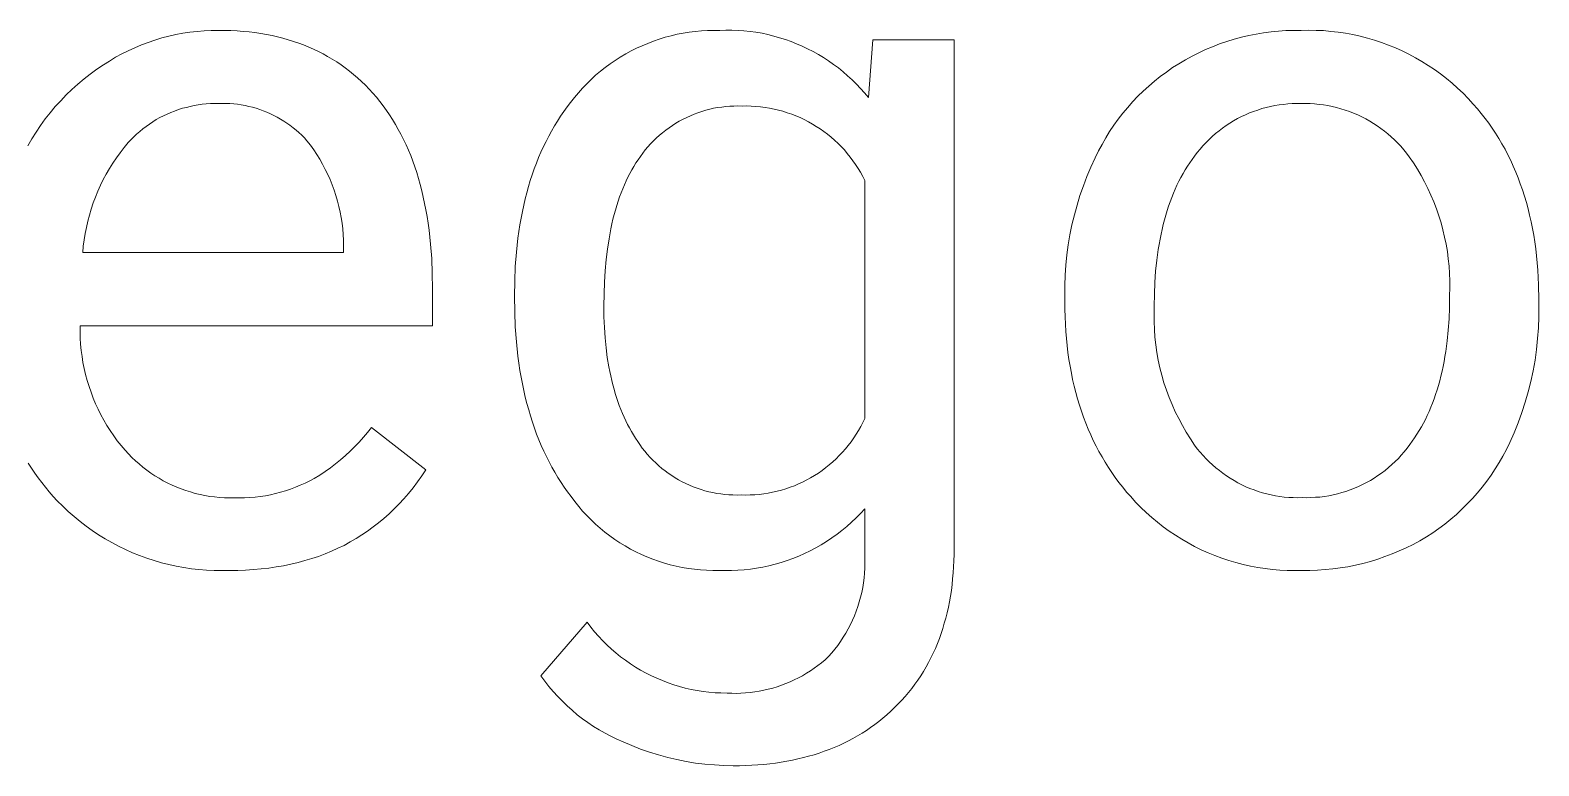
# Model space of a CAD drawing. Header units: millimetres. Extents: x -1576 to 3664, y -445 to 3215.
# Drawn here: x 2235.6 to 2342.5, y -45.9 to 6.2 of the extents above; entities that cross this region are included whole.
import ezdxf

# ---------------------------------------------------------------- set-up
doc = ezdxf.new("R2010")
doc.units = ezdxf.units.MM
doc.header["$MEASUREMENT"] = 0
doc.layers.add('Domyślny', color=7, linetype='Continuous', true_color=0x000000)

msp = doc.modelspace()

# ---------------------------------------------------------------- linework, layer by layer
at = {"layer": 'Domyślny', "color": 18, "lineweight": 15, "true_color": 0x000000}
for p, q in [((2243.49, 5.18), (2243.97, 5.36)), ((2243.97, 5.36), (2244.45, 5.52)), ((2244.45, 5.52), (2244.94, 5.67)), ((2244.94, 5.67), (2245.43, 5.79)), ((2245.43, 5.79), (2245.92, 5.91)), ((2245.92, 5.91), (2246.42, 6)), ((2246.42, 6), (2246.92, 6.08)), ((2246.92, 6.08), (2247.43, 6.14)), ((2247.43, 6.14), (2247.93, 6.18)), ((2247.93, 6.18), (2248.44, 6.21)), ((2248.44, 6.21), (2248.95, 6.21)), ((2248.95, 6.21), (2249.39, 6.21)), ((2249.39, 6.21), (2249.83, 6.2)), ((2249.83, 6.2), (2250.27, 6.17)), ((2250.27, 6.17), (2250.69, 6.14)), ((2250.69, 6.14), (2251.12, 6.1)), ((2251.12, 6.1), (2251.53, 6.05)), ((2251.53, 6.05), (2251.94, 5.99)), ((2251.94, 5.99), (2252.34, 5.92)), ((2252.34, 5.92), (2252.74, 5.84)), ((2252.74, 5.84), (2253.13, 5.75)), ((2253.13, 5.75), (2253.51, 5.66)), ((2253.51, 5.66), (2253.89, 5.55)), ((2253.89, 5.55), (2254.26, 5.43)), ((2254.26, 5.43), (2254.63, 5.31)), ((2279.36, 5.29), (2279.76, 5.45)), ((2279.76, 5.45), (2280.17, 5.59)), ((2280.17, 5.59), (2280.59, 5.72)), ((2280.59, 5.72), (2281.01, 5.83)), ((2281.01, 5.83), (2281.44, 5.93)), ((2281.44, 5.93), (2281.86, 6.01)), ((2281.86, 6.01), (2282.29, 6.08)), ((2282.29, 6.08), (2282.72, 6.14)), ((2282.72, 6.14), (2283.16, 6.18)), ((2283.16, 6.18), (2283.59, 6.2)), ((2283.59, 6.2), (2284.03, 6.21)), ((2284.03, 6.21), (2284.46, 6.21)), ((2284.46, 6.21), (2284.89, 6.22)), ((2284.89, 6.22), (2285.32, 6.22)), ((2285.32, 6.22), (2285.75, 6.2)), ((2285.75, 6.2), (2286.17, 6.17)), ((2286.17, 6.17), (2286.6, 6.13)), ((2286.6, 6.13), (2287.02, 6.07)), ((2287.02, 6.07), (2287.45, 6)), ((2287.45, 6), (2287.87, 5.91)), ((2287.87, 5.91), (2288.28, 5.81)), ((2288.28, 5.81), (2288.69, 5.69)), ((2288.69, 5.69), (2289.1, 5.56)), ((2289.1, 5.56), (2289.51, 5.42)), ((2289.51, 5.42), (2289.9, 5.26)), ((2294.98, 1.45), (2295.3, 5.53)), ((2295.3, 5.53), (2301.06, 5.53)), ((2301.06, 5.53), (2301.06, -30.45)), ((2319.86, 5.25), (2320.37, 5.42)), ((2320.37, 5.42), (2320.88, 5.58)), ((2320.88, 5.58), (2321.4, 5.72)), ((2321.4, 5.72), (2321.92, 5.84)), ((2321.92, 5.84), (2322.44, 5.95)), ((2322.44, 5.95), (2322.97, 6.03)), ((2322.97, 6.03), (2323.5, 6.11)), ((2323.5, 6.11), (2324.03, 6.16)), ((2324.03, 6.16), (2324.56, 6.19)), ((2324.56, 6.19), (2325.1, 6.21)), ((2325.1, 6.21), (2325.63, 6.21)), ((2325.63, 6.21), (2326.16, 6.22)), ((2326.16, 6.22), (2326.69, 6.21)), ((2326.69, 6.21), (2327.21, 6.19)), ((2327.21, 6.19), (2327.74, 6.14)), ((2327.74, 6.14), (2328.26, 6.08)), ((2328.26, 6.08), (2328.78, 6)), ((2328.78, 6), (2329.3, 5.91)), ((2329.3, 5.91), (2329.82, 5.79)), ((2329.82, 5.79), (2330.33, 5.66)), ((2330.33, 5.66), (2330.83, 5.51)), ((2330.83, 5.51), (2331.33, 5.35)), ((2331.33, 5.35), (2331.83, 5.17)), ((2241.23, 4.04), (2241.66, 4.3)), ((2241.66, 4.3), (2242.11, 4.54)), ((2242.11, 4.54), (2242.56, 4.77)), ((2242.56, 4.77), (2243.02, 4.98)), ((2243.02, 4.98), (2243.49, 5.18)), ((2254.63, 5.31), (2254.98, 5.18)), ((2254.98, 5.18), (2255.34, 5.03)), ((2255.34, 5.03), (2255.68, 4.88)), ((2255.68, 4.88), (2256.02, 4.72)), ((2256.02, 4.72), (2256.36, 4.55)), ((2256.36, 4.55), (2256.68, 4.37)), ((2256.68, 4.37), (2257.01, 4.18)), ((2277.05, 4.08), (2277.41, 4.32)), ((2277.41, 4.32), (2277.79, 4.54)), ((2277.79, 4.54), (2278.17, 4.75)), ((2278.17, 4.75), (2278.56, 4.94)), ((2278.56, 4.94), (2278.95, 5.12)), ((2278.95, 5.12), (2279.36, 5.29)), ((2289.9, 5.26), (2290.3, 5.09)), ((2290.3, 5.09), (2290.68, 4.91)), ((2290.68, 4.91), (2291.06, 4.71)), ((2291.06, 4.71), (2291.44, 4.5)), ((2291.44, 4.5), (2291.8, 4.28)), ((2291.8, 4.28), (2292.16, 4.05)), ((2317.44, 4.13), (2317.91, 4.38)), ((2317.91, 4.38), (2318.39, 4.62)), ((2318.39, 4.62), (2318.87, 4.85)), ((2318.87, 4.85), (2319.36, 5.05)), ((2319.36, 5.05), (2319.86, 5.25)), ((2331.83, 5.17), (2332.32, 4.97)), ((2332.32, 4.97), (2332.8, 4.75)), ((2332.8, 4.75), (2333.27, 4.52)), ((2333.27, 4.52), (2333.74, 4.27)), ((2239.87, 3.12), (2240.33, 3.46)), ((2240.33, 3.46), (2240.8, 3.77)), ((2240.8, 3.77), (2241.23, 4.04)), ((2257.01, 4.18), (2257.32, 3.98)), ((2257.32, 3.98), (2257.63, 3.77)), ((2257.63, 3.77), (2257.93, 3.55)), ((2257.93, 3.55), (2258.23, 3.32)), ((2258.23, 3.32), (2258.52, 3.09)), ((2275.66, 3.03), (2276, 3.31)), ((2276, 3.31), (2276.34, 3.58)), ((2276.34, 3.58), (2276.69, 3.84)), ((2276.69, 3.84), (2277.05, 4.08)), ((2292.16, 4.05), (2292.51, 3.8)), ((2292.51, 3.8), (2292.86, 3.55)), ((2292.86, 3.55), (2293.19, 3.28)), ((2293.19, 3.28), (2293.51, 3)), ((2315.66, 2.95), (2316.09, 3.26)), ((2316.09, 3.26), (2316.53, 3.57)), ((2316.53, 3.57), (2316.98, 3.85)), ((2316.98, 3.85), (2317.44, 4.13)), ((2333.74, 4.27), (2334.19, 4.01)), ((2334.19, 4.01), (2334.64, 3.73)), ((2334.64, 3.73), (2335.08, 3.44)), ((2335.08, 3.44), (2335.5, 3.13)), ((2238.57, 2.03), (2238.99, 2.41)), ((2238.99, 2.41), (2239.43, 2.77)), ((2239.43, 2.77), (2239.87, 3.12)), ((2258.52, 3.09), (2258.8, 2.84)), ((2258.8, 2.84), (2259.08, 2.58)), ((2259.08, 2.58), (2259.35, 2.32)), ((2259.35, 2.32), (2259.62, 2.04)), ((2274.73, 2.11), (2275.03, 2.43)), ((2275.03, 2.43), (2275.34, 2.73)), ((2275.34, 2.73), (2275.66, 3.03)), ((2293.51, 3), (2293.83, 2.71)), ((2293.83, 2.71), (2294.13, 2.41)), ((2294.13, 2.41), (2294.43, 2.1)), ((2314.45, 1.91), (2314.84, 2.27)), ((2314.84, 2.27), (2315.25, 2.61)), ((2315.25, 2.61), (2315.66, 2.95)), ((2335.5, 3.13), (2335.92, 2.81)), ((2335.92, 2.81), (2336.33, 2.47)), ((2336.33, 2.47), (2336.72, 2.12)), ((2237.39, 0.81), (2237.77, 1.23)), ((2237.77, 1.23), (2238.17, 1.64)), ((2238.17, 1.64), (2238.57, 2.03)), ((2259.62, 2.04), (2259.88, 1.76)), ((2259.88, 1.76), (2260.13, 1.47)), ((2260.13, 1.47), (2260.38, 1.17)), ((2260.38, 1.17), (2260.61, 0.86)), ((2273.64, 0.79), (2273.89, 1.11)), ((2273.89, 1.11), (2274.16, 1.46)), ((2274.16, 1.46), (2274.44, 1.79)), ((2274.44, 1.79), (2274.73, 2.11)), ((2294.43, 2.1), (2294.71, 1.78)), ((2294.71, 1.78), (2294.98, 1.45)), ((2313.35, 0.75), (2313.7, 1.15)), ((2313.7, 1.15), (2314.07, 1.54)), ((2314.07, 1.54), (2314.45, 1.91)), ((2336.72, 2.12), (2337.1, 1.76)), ((2337.1, 1.76), (2337.47, 1.38)), ((2337.47, 1.38), (2337.83, 0.99)), ((2236.68, -0.06), (2237.03, 0.38)), ((2237.03, 0.38), (2237.39, 0.81)), ((2244.8, 0.03), (2244.54, -0.11)), ((2245.05, 0.16), (2244.8, 0.03)), ((2245.31, 0.28), (2245.05, 0.16)), ((2245.58, 0.4), (2245.31, 0.28)), ((2245.84, 0.5), (2245.58, 0.4)), ((2246.11, 0.6), (2245.84, 0.5)), ((2246.39, 0.69), (2246.11, 0.6)), ((2246.67, 0.76), (2246.39, 0.69)), ((2246.95, 0.83), (2246.67, 0.76)), ((2247.23, 0.89), (2246.95, 0.83)), ((2247.51, 0.94), (2247.23, 0.89)), ((2247.8, 0.98), (2247.51, 0.94)), ((2248.08, 1), (2247.8, 0.98)), ((2248.37, 1.02), (2248.08, 1)), ((2248.66, 1.03), (2248.37, 1.02)), ((2248.95, 1.03), (2248.66, 1.03)), ((2249.22, 1.04), (2248.95, 1.03)), ((2249.49, 1.04), (2249.22, 1.04)), ((2249.76, 1.03), (2249.49, 1.04)), ((2250.03, 1.01), (2249.76, 1.03)), ((2250.29, 0.98), (2250.03, 1.01)), ((2250.56, 0.94), (2250.29, 0.98)), ((2250.83, 0.89), (2250.56, 0.94)), ((2251.09, 0.83), (2250.83, 0.89)), ((2251.35, 0.77), (2251.09, 0.83)), ((2251.61, 0.69), (2251.35, 0.77)), ((2251.87, 0.61), (2251.61, 0.69)), ((2252.12, 0.52), (2251.87, 0.61)), ((2252.37, 0.42), (2252.12, 0.52)), ((2252.62, 0.31), (2252.37, 0.42)), ((2252.86, 0.19), (2252.62, 0.31)), ((2253.1, 0.07), (2252.86, 0.19)), ((2253.34, -0.07), (2253.1, 0.07)), ((2260.61, 0.86), (2260.84, 0.54)), ((2260.84, 0.54), (2261.06, 0.22)), ((2261.06, 0.22), (2261.28, -0.11)), ((2272.96, -0.21), (2273.18, 0.13)), ((2273.18, 0.13), (2273.41, 0.47)), ((2273.41, 0.47), (2273.64, 0.79)), ((2282.11, 0.04), (2281.85, -0.08)), ((2282.37, 0.16), (2282.11, 0.04)), ((2282.64, 0.27), (2282.37, 0.16)), ((2282.91, 0.38), (2282.64, 0.27)), ((2283.18, 0.47), (2282.91, 0.38)), ((2283.46, 0.55), (2283.18, 0.47)), ((2283.74, 0.62), (2283.46, 0.55)), ((2284.02, 0.69), (2283.74, 0.62)), ((2284.3, 0.74), (2284.02, 0.69)), ((2284.59, 0.78), (2284.3, 0.74)), ((2284.88, 0.82), (2284.59, 0.78)), ((2285.17, 0.84), (2284.88, 0.82)), ((2285.46, 0.85), (2285.17, 0.84)), ((2285.74, 0.86), (2285.46, 0.85)), ((2286.03, 0.85), (2285.74, 0.86)), ((2286.36, 0.86), (2286.03, 0.85)), ((2286.68, 0.85), (2286.36, 0.86)), ((2287.01, 0.83), (2286.68, 0.85)), ((2287.33, 0.8), (2287.01, 0.83)), ((2287.66, 0.76), (2287.33, 0.8)), ((2287.98, 0.7), (2287.66, 0.76)), ((2288.3, 0.64), (2287.98, 0.7)), ((2288.61, 0.57), (2288.3, 0.64)), ((2288.93, 0.48), (2288.61, 0.57)), ((2289.24, 0.38), (2288.93, 0.48)), ((2289.55, 0.28), (2289.24, 0.38)), ((2289.85, 0.16), (2289.55, 0.28)), ((2290.15, 0.03), (2289.85, 0.16)), ((2290.44, -0.11), (2290.15, 0.03)), ((2312.68, -0.08), (2313.01, 0.35)), ((2313.01, 0.35), (2313.35, 0.75)), ((2321.4, 0.1), (2321.13, -0.04)), ((2321.69, 0.23), (2321.4, 0.1)), ((2321.97, 0.36), (2321.69, 0.23)), ((2322.26, 0.47), (2321.97, 0.36)), ((2322.56, 0.57), (2322.26, 0.47)), ((2322.86, 0.67), (2322.56, 0.57)), ((2323.16, 0.75), (2322.86, 0.67)), ((2323.46, 0.82), (2323.16, 0.75)), ((2323.77, 0.88), (2323.46, 0.82)), ((2324.08, 0.93), (2323.77, 0.88)), ((2324.39, 0.97), (2324.08, 0.93)), ((2324.7, 1), (2324.39, 0.97)), ((2325.01, 1.02), (2324.7, 1)), ((2325.32, 1.03), (2325.01, 1.02)), ((2325.63, 1.03), (2325.32, 1.03)), ((2325.95, 1.03), (2325.63, 1.03)), ((2326.27, 1.02), (2325.95, 1.03)), ((2326.58, 1), (2326.27, 1.02)), ((2326.9, 0.97), (2326.58, 1)), ((2327.21, 0.93), (2326.9, 0.97)), ((2327.53, 0.88), (2327.21, 0.93)), ((2327.84, 0.82), (2327.53, 0.88)), ((2328.15, 0.75), (2327.84, 0.82)), ((2328.45, 0.66), (2328.15, 0.75)), ((2328.75, 0.57), (2328.45, 0.66)), ((2329.05, 0.46), (2328.75, 0.57)), ((2329.35, 0.35), (2329.05, 0.46)), ((2329.64, 0.22), (2329.35, 0.35)), ((2329.93, 0.09), (2329.64, 0.22)), ((2330.21, -0.06), (2329.93, 0.09)), ((2337.83, 0.99), (2338.12, 0.66)), ((2338.12, 0.66), (2338.39, 0.33)), ((2338.39, 0.33), (2338.66, -0.02)), ((2235.73, -1.47), (2236.03, -0.99)), ((2236.03, -0.99), (2236.35, -0.52)), ((2236.35, -0.52), (2236.68, -0.06)), ((2243.37, -0.94), (2243.15, -1.13)), ((2243.59, -0.76), (2243.37, -0.94)), ((2243.82, -0.59), (2243.59, -0.76)), ((2244.06, -0.42), (2243.82, -0.59)), ((2244.3, -0.26), (2244.06, -0.42)), ((2244.54, -0.11), (2244.3, -0.26)), ((2253.57, -0.21), (2253.34, -0.07)), ((2253.79, -0.36), (2253.57, -0.21)), ((2254.01, -0.51), (2253.79, -0.36)), ((2254.23, -0.68), (2254.01, -0.51)), ((2254.44, -0.85), (2254.23, -0.68)), ((2254.64, -1.03), (2254.44, -0.85)), ((2254.84, -1.21), (2254.64, -1.03)), ((2261.28, -0.11), (2261.48, -0.45)), ((2261.48, -0.45), (2261.68, -0.8)), ((2261.68, -0.8), (2261.87, -1.15)), ((2272.34, -1.28), (2272.54, -0.92)), ((2272.54, -0.92), (2272.74, -0.56)), ((2272.74, -0.56), (2272.96, -0.21)), ((2280.4, -1.04), (2280.18, -1.22)), ((2280.63, -0.86), (2280.4, -1.04)), ((2280.86, -0.69), (2280.63, -0.86)), ((2281.1, -0.52), (2280.86, -0.69)), ((2281.34, -0.37), (2281.1, -0.52)), ((2281.59, -0.22), (2281.34, -0.37)), ((2281.85, -0.08), (2281.59, -0.22)), ((2290.73, -0.26), (2290.44, -0.11)), ((2291.02, -0.42), (2290.73, -0.26)), ((2291.29, -0.59), (2291.02, -0.42)), ((2291.57, -0.77), (2291.29, -0.59)), ((2291.83, -0.95), (2291.57, -0.77)), ((2292.09, -1.15), (2291.83, -0.95)), ((2311.79, -1.4), (2312.07, -0.95)), ((2312.07, -0.95), (2312.37, -0.51)), ((2312.37, -0.51), (2312.68, -0.08)), ((2319.82, -0.9), (2319.58, -1.09)), ((2320.07, -0.71), (2319.82, -0.9)), ((2320.33, -0.53), (2320.07, -0.71)), ((2320.59, -0.36), (2320.33, -0.53)), ((2320.85, -0.2), (2320.59, -0.36)), ((2321.13, -0.04), (2320.85, -0.2)), ((2330.49, -0.21), (2330.21, -0.06)), ((2330.76, -0.38), (2330.49, -0.21)), ((2331.02, -0.55), (2330.76, -0.38)), ((2331.28, -0.73), (2331.02, -0.55)), ((2331.54, -0.92), (2331.28, -0.73)), ((2331.78, -1.12), (2331.54, -0.92)), ((2338.66, -0.02), (2338.92, -0.36)), ((2338.92, -0.36), (2339.17, -0.72)), ((2339.17, -0.72), (2339.41, -1.08)), ((2235.45, -1.96), (2235.73, -1.47)), ((2242.26, -2.09), (2241.98, -2.45)), ((2242.54, -1.74), (2242.26, -2.09)), ((2242.74, -1.53), (2242.54, -1.74)), ((2242.94, -1.33), (2242.74, -1.53)), ((2243.15, -1.13), (2242.94, -1.33)), ((2255.03, -1.4), (2254.84, -1.21)), ((2255.21, -1.6), (2255.03, -1.4)), ((2255.46, -1.92), (2255.21, -1.6)), ((2255.69, -2.25), (2255.46, -1.92)), ((2261.87, -1.15), (2262.05, -1.52)), ((2262.05, -1.52), (2262.23, -1.89)), ((2262.23, -1.89), (2262.4, -2.27)), ((2271.79, -2.41), (2271.97, -2.02)), ((2271.97, -2.02), (2272.15, -1.65)), ((2272.15, -1.65), (2272.34, -1.28)), ((2279.36, -2.04), (2279.18, -2.26)), ((2279.55, -1.83), (2279.36, -2.04)), ((2279.76, -1.62), (2279.55, -1.83)), ((2279.96, -1.42), (2279.76, -1.62)), ((2280.18, -1.22), (2279.96, -1.42)), ((2292.34, -1.36), (2292.09, -1.15)), ((2292.59, -1.57), (2292.34, -1.36)), ((2292.83, -1.79), (2292.59, -1.57)), ((2293.06, -2.02), (2292.83, -1.79)), ((2293.28, -2.26), (2293.06, -2.02)), ((2311.28, -2.33), (2311.53, -1.86)), ((2311.53, -1.86), (2311.79, -1.4)), ((2318.68, -1.96), (2318.48, -2.2)), ((2318.9, -1.73), (2318.68, -1.96)), ((2319.12, -1.51), (2318.9, -1.73)), ((2319.34, -1.3), (2319.12, -1.51)), ((2319.58, -1.09), (2319.34, -1.3)), ((2332.02, -1.33), (2331.78, -1.12)), ((2332.25, -1.55), (2332.02, -1.33)), ((2332.48, -1.77), (2332.25, -1.55)), ((2332.69, -2), (2332.48, -1.77)), ((2332.9, -2.24), (2332.69, -2)), ((2339.41, -1.08), (2339.64, -1.45)), ((2339.64, -1.45), (2339.86, -1.83)), ((2339.86, -1.83), (2340.08, -2.21)), ((2241.47, -3.19), (2241.23, -3.57)), ((2241.72, -2.81), (2241.47, -3.19)), ((2241.98, -2.45), (2241.72, -2.81)), ((2255.91, -2.58), (2255.69, -2.25)), ((2256.12, -2.92), (2255.91, -2.58)), ((2256.32, -3.27), (2256.12, -2.92)), ((2262.4, -2.27), (2262.56, -2.65)), ((2262.56, -2.65), (2262.71, -3.05)), ((2262.71, -3.05), (2262.85, -3.45)), ((2271.31, -3.6), (2271.47, -3.19)), ((2271.47, -3.19), (2271.62, -2.8)), ((2271.62, -2.8), (2271.79, -2.41)), ((2278.52, -3.18), (2278.37, -3.42)), ((2278.67, -2.95), (2278.52, -3.18)), ((2278.83, -2.72), (2278.67, -2.95)), ((2279, -2.49), (2278.83, -2.72)), ((2279.18, -2.26), (2279, -2.49)), ((2293.49, -2.51), (2293.28, -2.26)), ((2293.69, -2.76), (2293.49, -2.51)), ((2293.89, -3.02), (2293.69, -2.76)), ((2294.07, -3.29), (2293.89, -3.02)), ((2310.74, -3.47), (2311.04, -2.81)), ((2311.04, -2.81), (2311.28, -2.33)), ((2317.75, -3.17), (2317.58, -3.41)), ((2317.92, -2.93), (2317.75, -3.17)), ((2318.09, -2.69), (2317.92, -2.93)), ((2318.28, -2.44), (2318.09, -2.69)), ((2318.48, -2.2), (2318.28, -2.44)), ((2333.1, -2.49), (2332.9, -2.24)), ((2333.29, -2.74), (2333.1, -2.49)), ((2333.59, -3.17), (2333.29, -2.74)), ((2333.87, -3.61), (2333.59, -3.17)), ((2340.08, -2.21), (2340.28, -2.6)), ((2340.28, -2.6), (2340.48, -3)), ((2340.48, -3), (2340.66, -3.4)), ((2241, -3.96), (2240.79, -4.36)), ((2241.23, -3.57), (2241, -3.96)), ((2256.51, -3.63), (2256.32, -3.27)), ((2256.69, -3.99), (2256.51, -3.63)), ((2256.85, -4.36), (2256.69, -3.99)), ((2262.85, -3.45), (2262.99, -3.86)), ((2262.99, -3.86), (2263.11, -4.28)), ((2271.03, -4.43), (2271.17, -4.01)), ((2271.17, -4.01), (2271.31, -3.6)), ((2277.95, -4.18), (2277.83, -4.45)), ((2278.09, -3.92), (2277.95, -4.18)), ((2278.23, -3.67), (2278.09, -3.92)), ((2278.37, -3.42), (2278.23, -3.67)), ((2294.25, -3.56), (2294.07, -3.29)), ((2294.42, -3.84), (2294.25, -3.56)), ((2294.58, -4.13), (2294.42, -3.84)), ((2294.72, -4.42), (2294.58, -4.13)), ((2310.21, -4.8), (2310.46, -4.13)), ((2310.46, -4.13), (2310.74, -3.47)), ((2317.12, -4.2), (2316.98, -4.47)), ((2317.27, -3.93), (2317.12, -4.2)), ((2317.43, -3.67), (2317.27, -3.93)), ((2317.58, -3.41), (2317.43, -3.67)), ((2334.13, -4.06), (2333.87, -3.61)), ((2334.38, -4.52), (2334.13, -4.06)), ((2340.66, -3.4), (2340.84, -3.82)), ((2340.84, -3.82), (2341.01, -4.23)), ((2341.01, -4.23), (2341.16, -4.66)), ((2240.41, -5.17), (2240.24, -5.59)), ((2240.59, -4.76), (2240.41, -5.17)), ((2240.79, -4.36), (2240.59, -4.76)), ((2257, -4.73), (2256.85, -4.36)), ((2257.14, -5.11), (2257, -4.73)), ((2257.27, -5.49), (2257.14, -5.11)), ((2263.11, -4.28), (2263.24, -4.71)), ((2263.24, -4.71), (2263.35, -5.15)), ((2263.35, -5.15), (2263.45, -5.59)), ((2270.67, -5.72), (2270.79, -5.29)), ((2270.79, -5.29), (2270.91, -4.85)), ((2270.91, -4.85), (2271.03, -4.43)), ((2277.47, -5.29), (2277.36, -5.58)), ((2277.58, -5), (2277.47, -5.29)), ((2277.7, -4.72), (2277.58, -5)), ((2277.83, -4.45), (2277.7, -4.72)), ((2294.72, -21.26), (2294.72, -4.42)), ((2309.97, -5.48), (2310.21, -4.8)), ((2316.59, -5.32), (2316.47, -5.62)), ((2316.71, -5.03), (2316.59, -5.32)), ((2316.84, -4.75), (2316.71, -5.03)), ((2316.98, -4.47), (2316.84, -4.75)), ((2334.61, -4.98), (2334.38, -4.52)), ((2334.83, -5.46), (2334.61, -4.98)), ((2341.16, -4.66), (2341.31, -5.09)), ((2341.31, -5.09), (2341.45, -5.52)), ((2240.08, -6.01), (2239.93, -6.44)), ((2240.24, -5.59), (2240.08, -6.01)), ((2257.38, -5.88), (2257.27, -5.49)), ((2257.48, -6.26), (2257.38, -5.88)), ((2257.57, -6.66), (2257.48, -6.26)), ((2263.45, -5.59), (2263.55, -6.04)), ((2263.55, -6.04), (2263.64, -6.5)), ((2270.47, -6.62), (2270.57, -6.17)), ((2270.57, -6.17), (2270.67, -5.72)), ((2277.16, -6.19), (2277.07, -6.51)), ((2277.26, -5.89), (2277.16, -6.19)), ((2277.36, -5.58), (2277.26, -5.89)), ((2309.57, -6.86), (2309.76, -6.17)), ((2309.76, -6.17), (2309.97, -5.48)), ((2316.24, -6.24), (2316.14, -6.55)), ((2316.35, -5.93), (2316.24, -6.24)), ((2316.47, -5.62), (2316.35, -5.93)), ((2335.04, -5.94), (2334.83, -5.46)), ((2335.22, -6.42), (2335.04, -5.94)), ((2341.45, -5.52), (2341.59, -5.97)), ((2341.59, -5.97), (2341.71, -6.42)), ((2239.69, -7.3), (2239.59, -7.74)), ((2239.8, -6.87), (2239.69, -7.3)), ((2239.93, -6.44), (2239.8, -6.87)), ((2257.64, -7.05), (2257.57, -6.66)), ((2257.7, -7.45), (2257.64, -7.05)), ((2257.75, -7.85), (2257.7, -7.45)), ((2263.64, -6.5), (2263.72, -6.97)), ((2263.72, -6.97), (2263.79, -7.44)), ((2263.79, -7.44), (2263.86, -7.93)), ((2270.3, -7.55), (2270.38, -7.08)), ((2270.38, -7.08), (2270.47, -6.62)), ((2276.89, -7.16), (2276.82, -7.49)), ((2276.98, -6.83), (2276.89, -7.16)), ((2277.07, -6.51), (2276.98, -6.83)), ((2309.4, -7.56), (2309.57, -6.86)), ((2315.95, -7.2), (2315.86, -7.54)), ((2316.04, -6.88), (2315.95, -7.2)), ((2316.14, -6.55), (2316.04, -6.88)), ((2335.39, -6.92), (2335.22, -6.42)), ((2335.55, -7.41), (2335.39, -6.92)), ((2335.68, -7.92), (2335.55, -7.41)), ((2341.71, -6.42), (2341.82, -6.88)), ((2341.82, -6.88), (2341.92, -7.34)), ((2341.92, -7.34), (2342.02, -7.81)), ((2239.5, -8.18), (2239.43, -8.63)), ((2239.59, -7.74), (2239.5, -8.18)), ((2257.78, -8.25), (2257.75, -7.85)), ((2257.8, -8.65), (2257.78, -8.25)), ((2263.86, -7.93), (2263.97, -8.92)), ((2270.05, -9.49), (2270.16, -8.5)), ((2270.16, -8.5), (2270.23, -8.02)), ((2270.23, -8.02), (2270.3, -7.55)), ((2276.61, -8.54), (2276.5, -9.27)), ((2276.74, -7.83), (2276.61, -8.54)), ((2276.82, -7.49), (2276.74, -7.83)), ((2309.14, -8.98), (2309.26, -8.27)), ((2309.26, -8.27), (2309.4, -7.56)), ((2315.71, -8.23), (2315.64, -8.58)), ((2315.78, -7.88), (2315.71, -8.23)), ((2315.86, -7.54), (2315.78, -7.88)), ((2335.8, -8.42), (2335.68, -7.92)), ((2335.91, -8.93), (2335.8, -8.42)), ((2342.02, -7.81), (2342.11, -8.29)), ((2342.11, -8.29), (2342.18, -8.77)), ((2239.37, -9.08), (2239.33, -9.52)), ((2239.33, -9.52), (2257.81, -9.52)), ((2239.43, -8.63), (2239.37, -9.08)), ((2257.81, -9.05), (2257.8, -8.65)), ((2257.81, -9.52), (2257.81, -9.05)), ((2263.97, -8.92), (2264.05, -9.94)), ((2269.97, -10.5), (2270.05, -9.49)), ((2276.5, -9.27), (2276.41, -10.02)), ((2309.04, -9.69), (2309.14, -8.98)), ((2315.51, -9.31), (2315.41, -10.06)), ((2315.57, -8.94), (2315.51, -9.31)), ((2315.64, -8.58), (2315.57, -8.94)), ((2336, -9.45), (2335.91, -8.93)), ((2336.06, -9.96), (2336, -9.45)), ((2342.18, -8.77), (2342.25, -9.26)), ((2342.25, -9.26), (2342.31, -9.76)), ((2264.05, -9.94), (2264.09, -11)), ((2269.93, -11.54), (2269.97, -10.5)), ((2276.41, -10.02), (2276.34, -10.81)), ((2308.92, -11.13), (2308.97, -10.41)), ((2308.97, -10.41), (2309.04, -9.69)), ((2315.41, -10.06), (2315.33, -10.84)), ((2336.12, -10.48), (2336.06, -9.96)), ((2336.15, -11), (2336.12, -10.48)), ((2342.31, -9.76), (2342.36, -10.26)), ((2342.36, -10.26), (2342.4, -10.77)), ((2264.09, -11), (2264.11, -12.09)), ((2269.91, -12.6), (2269.93, -11.54)), ((2276.29, -11.62), (2276.26, -12.45)), ((2276.34, -10.81), (2276.29, -11.62)), ((2308.9, -11.85), (2308.92, -11.13)), ((2315.28, -11.64), (2315.24, -12.46)), ((2315.33, -10.84), (2315.28, -11.64)), ((2336.17, -11.52), (2336.15, -11)), ((2336.17, -12.05), (2336.17, -11.52)), ((2342.4, -10.77), (2342.43, -11.29)), ((2342.43, -11.29), (2342.45, -11.81)), ((2264.11, -12.09), (2264.11, -14.71)), ((2269.93, -13.71), (2269.91, -12.6)), ((2276.26, -12.45), (2276.24, -13.32)), ((2308.9, -12.57), (2308.9, -11.85)), ((2308.9, -13), (2308.9, -12.57)), ((2315.24, -12.46), (2315.23, -13.32)), ((2336.14, -13.4), (2336.15, -12.57)), ((2336.15, -12.57), (2336.17, -12.05)), ((2342.45, -11.81), (2342.47, -12.88)), ((2269.97, -14.79), (2269.93, -13.71)), ((2276.24, -13.32), (2276.25, -14.08)), ((2308.9, -13.54), (2308.9, -13)), ((2308.92, -14.07), (2308.9, -13.54)), ((2315.23, -13.32), (2315.22, -13.87)), ((2315.22, -13.87), (2315.22, -14.41)), ((2336.11, -14.22), (2336.14, -13.4)), ((2342.47, -12.88), (2342.47, -13.32)), ((2342.47, -13.32), (2342.47, -14.08)), ((2264.11, -14.71), (2239.14, -14.71)), ((2239.14, -14.71), (2239.14, -15.14)), ((2270.05, -15.84), (2269.97, -14.79)), ((2276.25, -14.08), (2276.28, -14.83)), ((2276.28, -14.83), (2276.33, -15.56)), ((2308.94, -14.59), (2308.92, -14.07)), ((2308.97, -15.1), (2308.94, -14.59)), ((2315.22, -14.41), (2315.24, -14.96)), ((2336.06, -15.01), (2336.11, -14.22)), ((2342.44, -14.85), (2342.38, -15.61)), ((2342.47, -14.08), (2342.44, -14.85)), ((2239.14, -15.14), (2239.15, -15.58)), ((2239.15, -15.58), (2239.18, -16.01)), ((2239.18, -16.01), (2239.22, -16.45)), ((2270.16, -16.86), (2270.05, -15.84)), ((2276.33, -15.56), (2276.4, -16.27)), ((2309.01, -15.61), (2308.97, -15.1)), ((2309.06, -16.11), (2309.01, -15.61)), ((2315.24, -14.96), (2315.28, -15.51)), ((2315.28, -15.51), (2315.34, -16.06)), ((2335.88, -16.52), (2335.98, -15.78)), ((2335.98, -15.78), (2336.06, -15.01)), ((2342.38, -15.61), (2342.3, -16.38)), ((2239.22, -16.45), (2239.28, -16.88)), ((2239.28, -16.88), (2239.35, -17.31)), ((2270.23, -17.36), (2270.16, -16.86)), ((2276.4, -16.27), (2276.49, -16.95)), ((2276.49, -16.95), (2276.6, -17.62)), ((2309.12, -16.6), (2309.06, -16.11)), ((2309.19, -17.09), (2309.12, -16.6)), ((2309.27, -17.57), (2309.19, -17.09)), ((2315.34, -16.06), (2315.42, -16.6)), ((2315.42, -16.6), (2315.51, -17.14)), ((2335.76, -17.24), (2335.82, -16.88)), ((2335.82, -16.88), (2335.88, -16.52)), ((2342.3, -16.38), (2342.2, -17.14)), ((2239.35, -17.31), (2239.43, -17.74)), ((2239.43, -17.74), (2239.53, -18.16)), ((2239.53, -18.16), (2239.65, -18.58)), ((2270.3, -17.86), (2270.23, -17.36)), ((2270.39, -18.34), (2270.3, -17.86)), ((2276.6, -17.62), (2276.67, -17.94)), ((2276.67, -17.94), (2276.73, -18.26)), ((2309.36, -18.05), (2309.27, -17.57)), ((2309.45, -18.52), (2309.36, -18.05)), ((2315.51, -17.14), (2315.63, -17.68)), ((2315.63, -17.68), (2315.77, -18.21)), ((2335.54, -18.27), (2335.62, -17.93)), ((2335.62, -17.93), (2335.69, -17.59)), ((2335.69, -17.59), (2335.76, -17.24)), ((2342.06, -17.89), (2341.9, -18.64)), ((2342.2, -17.14), (2342.06, -17.89)), ((2239.65, -18.58), (2239.78, -19)), ((2239.78, -19), (2239.92, -19.41)), ((2270.48, -18.82), (2270.39, -18.34)), ((2270.58, -19.29), (2270.48, -18.82)), ((2276.73, -18.26), (2276.81, -18.58)), ((2276.81, -18.58), (2276.88, -18.89)), ((2276.88, -18.89), (2276.97, -19.19)), ((2276.97, -19.19), (2277.05, -19.49)), ((2309.56, -18.98), (2309.45, -18.52)), ((2309.67, -19.43), (2309.56, -18.98)), ((2315.77, -18.21), (2315.92, -18.74)), ((2315.92, -18.74), (2316.09, -19.26)), ((2335.27, -19.25), (2335.36, -18.93)), ((2335.36, -18.93), (2335.45, -18.6)), ((2335.45, -18.6), (2335.54, -18.27)), ((2341.9, -18.64), (2341.72, -19.38)), ((2239.92, -19.41), (2240.07, -19.82)), ((2240.07, -19.82), (2240.24, -20.22)), ((2240.24, -20.22), (2240.42, -20.61)), ((2270.68, -19.75), (2270.58, -19.29)), ((2270.79, -20.2), (2270.68, -19.75)), ((2270.92, -20.65), (2270.79, -20.2)), ((2277.05, -19.49), (2277.15, -19.78)), ((2277.15, -19.78), (2277.24, -20.07)), ((2277.24, -20.07), (2277.34, -20.36)), ((2309.8, -19.88), (2309.67, -19.43)), ((2309.93, -20.32), (2309.8, -19.88)), ((2316.09, -19.26), (2316.28, -19.78)), ((2316.28, -19.78), (2316.49, -20.29)), ((2316.49, -20.29), (2316.71, -20.79)), ((2334.83, -20.47), (2334.94, -20.18)), ((2334.94, -20.18), (2335.06, -19.87)), ((2335.06, -19.87), (2335.16, -19.57)), ((2335.16, -19.57), (2335.27, -19.25)), ((2341.51, -20.12), (2341.27, -20.85)), ((2341.72, -19.38), (2341.51, -20.12)), ((2240.42, -20.61), (2240.62, -21)), ((2240.62, -21), (2240.83, -21.39)), ((2271.05, -21.09), (2270.92, -20.65)), ((2271.18, -21.52), (2271.05, -21.09)), ((2277.34, -20.36), (2277.45, -20.63)), ((2277.45, -20.63), (2277.56, -20.91)), ((2277.56, -20.91), (2277.68, -21.17)), ((2277.68, -21.17), (2277.8, -21.44)), ((2294.59, -21.55), (2294.72, -21.26)), ((2310.07, -20.75), (2309.93, -20.32)), ((2310.22, -21.18), (2310.07, -20.75)), ((2310.38, -21.6), (2310.22, -21.18)), ((2316.71, -20.79), (2316.96, -21.28)), ((2316.96, -21.28), (2317.22, -21.76)), ((2334.29, -21.6), (2334.44, -21.33)), ((2334.44, -21.33), (2334.57, -21.05)), ((2334.57, -21.05), (2334.7, -20.77)), ((2334.7, -20.77), (2334.83, -20.47)), ((2341.27, -20.85), (2341.01, -21.57)), ((2240.83, -21.39), (2241.05, -21.76)), ((2241.05, -21.76), (2241.28, -22.13)), ((2241.28, -22.13), (2241.53, -22.49)), ((2259.21, -22.6), (2259.5, -22.25)), ((2259.5, -22.25), (2259.78, -21.9)), ((2259.78, -21.9), (2263.64, -24.9)), ((2271.33, -21.95), (2271.18, -21.52)), ((2271.48, -22.37), (2271.33, -21.95)), ((2271.64, -22.78), (2271.48, -22.37)), ((2277.8, -21.44), (2277.93, -21.69)), ((2277.93, -21.69), (2278.06, -21.94)), ((2278.06, -21.94), (2278.2, -22.19)), ((2278.2, -22.19), (2278.34, -22.43)), ((2278.34, -22.43), (2278.48, -22.67)), ((2293.94, -22.65), (2294.11, -22.39)), ((2294.11, -22.39), (2294.28, -22.11)), ((2294.28, -22.11), (2294.44, -21.83)), ((2294.44, -21.83), (2294.59, -21.55)), ((2310.55, -22.02), (2310.38, -21.6)), ((2310.73, -22.42), (2310.55, -22.02)), ((2310.91, -22.83), (2310.73, -22.42)), ((2317.22, -21.76), (2317.49, -22.24)), ((2317.49, -22.24), (2317.79, -22.7)), ((2333.67, -22.64), (2333.84, -22.39)), ((2333.84, -22.39), (2333.99, -22.13)), ((2333.99, -22.13), (2334.15, -21.87)), ((2334.15, -21.87), (2334.29, -21.6)), ((2340.72, -22.28), (2340.41, -22.98)), ((2341.01, -21.57), (2340.72, -22.28)), ((2241.53, -22.49), (2241.78, -22.84)), ((2241.78, -22.84), (2242.05, -23.18)), ((2242.05, -23.18), (2242.33, -23.52)), ((2258.27, -23.59), (2258.59, -23.27)), ((2258.59, -23.27), (2258.91, -22.94)), ((2258.91, -22.94), (2259.21, -22.6)), ((2271.81, -23.18), (2271.64, -22.78)), ((2271.99, -23.58), (2271.81, -23.18)), ((2278.48, -22.67), (2278.64, -22.9)), ((2278.64, -22.9), (2278.79, -23.12)), ((2278.79, -23.12), (2278.96, -23.36)), ((2278.96, -23.36), (2279.14, -23.58)), ((2293.14, -23.66), (2293.35, -23.42)), ((2293.35, -23.42), (2293.56, -23.17)), ((2293.56, -23.17), (2293.75, -22.92)), ((2293.75, -22.92), (2293.94, -22.65)), ((2311.11, -23.22), (2310.91, -22.83)), ((2311.31, -23.61), (2311.11, -23.22)), ((2317.79, -22.7), (2318.09, -23.16)), ((2318.09, -23.16), (2318.28, -23.41)), ((2318.28, -23.41), (2318.48, -23.65)), ((2332.94, -23.62), (2333.14, -23.38)), ((2333.14, -23.38), (2333.33, -23.12)), ((2333.33, -23.12), (2333.5, -22.88)), ((2333.5, -22.88), (2333.67, -22.64)), ((2340.18, -23.46), (2339.93, -23.93)), ((2340.41, -22.98), (2340.18, -23.46)), ((2235.7, -24.78), (2235.47, -24.43)), ((2242.33, -23.52), (2242.57, -23.78)), ((2242.57, -23.78), (2242.81, -24.02)), ((2242.81, -24.02), (2243.06, -24.26)), ((2243.06, -24.26), (2243.33, -24.49)), ((2243.33, -24.49), (2243.59, -24.72)), ((2256.87, -24.76), (2257.24, -24.48)), ((2257.24, -24.48), (2257.59, -24.2)), ((2257.59, -24.2), (2257.94, -23.9)), ((2257.94, -23.9), (2258.27, -23.59)), ((2272.17, -23.96), (2271.99, -23.58)), ((2272.36, -24.34), (2272.17, -23.96)), ((2272.56, -24.72), (2272.36, -24.34)), ((2279.14, -23.58), (2279.32, -23.8)), ((2279.32, -23.8), (2279.52, -24.02)), ((2279.52, -24.02), (2279.72, -24.22)), ((2279.72, -24.22), (2279.92, -24.42)), ((2279.92, -24.42), (2280.14, -24.62)), ((2291.96, -24.75), (2292.21, -24.55)), ((2292.21, -24.55), (2292.46, -24.34)), ((2292.46, -24.34), (2292.69, -24.12)), ((2292.69, -24.12), (2292.92, -23.9)), ((2292.92, -23.9), (2293.14, -23.66)), ((2311.53, -23.99), (2311.31, -23.61)), ((2311.75, -24.36), (2311.53, -23.99)), ((2311.98, -24.73), (2311.75, -24.36)), ((2318.48, -23.65), (2318.69, -23.89)), ((2318.69, -23.89), (2318.9, -24.12)), ((2318.9, -24.12), (2319.13, -24.34)), ((2319.13, -24.34), (2319.36, -24.56)), ((2319.36, -24.56), (2319.59, -24.76)), ((2331.83, -24.74), (2332.07, -24.53)), ((2332.07, -24.53), (2332.3, -24.32)), ((2332.3, -24.32), (2332.52, -24.09)), ((2332.52, -24.09), (2332.73, -23.86)), ((2332.73, -23.86), (2332.94, -23.62)), ((2339.66, -24.39), (2339.38, -24.84)), ((2339.93, -23.93), (2339.66, -24.39)), ((2235.93, -25.13), (2235.7, -24.78)), ((2236.18, -25.48), (2235.93, -25.13)), ((2236.43, -25.81), (2236.18, -25.48)), ((2243.59, -24.72), (2243.87, -24.93)), ((2243.87, -24.93), (2244.15, -25.13)), ((2244.15, -25.13), (2244.44, -25.32)), ((2244.44, -25.32), (2244.74, -25.5)), ((2244.74, -25.5), (2245.04, -25.68)), ((2255.41, -25.68), (2255.73, -25.51)), ((2255.73, -25.51), (2256.12, -25.27)), ((2256.12, -25.27), (2256.5, -25.02)), ((2256.5, -25.02), (2256.87, -24.76)), ((2263.34, -25.34), (2263.04, -25.76)), ((2263.64, -24.9), (2263.34, -25.34)), ((2272.77, -25.08), (2272.56, -24.72)), ((2272.99, -25.44), (2272.77, -25.08)), ((2273.21, -25.79), (2272.99, -25.44)), ((2280.14, -24.62), (2280.36, -24.8)), ((2280.36, -24.8), (2280.58, -24.98)), ((2280.58, -24.98), (2280.81, -25.15)), ((2280.81, -25.15), (2281.05, -25.31)), ((2281.05, -25.31), (2281.3, -25.47)), ((2281.3, -25.47), (2281.54, -25.61)), ((2281.54, -25.61), (2281.8, -25.75)), ((2290.32, -25.77), (2290.61, -25.62)), ((2290.61, -25.62), (2290.89, -25.47)), ((2290.89, -25.47), (2291.17, -25.3)), ((2291.17, -25.3), (2291.44, -25.13)), ((2291.44, -25.13), (2291.7, -24.94)), ((2291.7, -24.94), (2291.96, -24.75)), ((2312.22, -25.09), (2311.98, -24.73)), ((2312.47, -25.45), (2312.22, -25.09)), ((2312.73, -25.8), (2312.47, -25.45)), ((2319.59, -24.76), (2319.84, -24.96)), ((2319.84, -24.96), (2320.09, -25.15)), ((2320.09, -25.15), (2320.35, -25.33)), ((2320.35, -25.33), (2320.61, -25.5)), ((2320.61, -25.5), (2320.88, -25.67)), ((2330.54, -25.65), (2330.81, -25.49)), ((2330.81, -25.49), (2331.07, -25.31)), ((2331.07, -25.31), (2331.33, -25.13)), ((2331.33, -25.13), (2331.58, -24.94)), ((2331.58, -24.94), (2331.83, -24.74)), ((2339.09, -25.28), (2338.78, -25.71)), ((2339.38, -24.84), (2339.09, -25.28)), ((2236.69, -26.14), (2236.43, -25.81)), ((2236.96, -26.47), (2236.69, -26.14)), ((2237.24, -26.78), (2236.96, -26.47)), ((2245.04, -25.68), (2245.35, -25.84)), ((2245.35, -25.84), (2245.67, -25.99)), ((2245.67, -25.99), (2245.99, -26.13)), ((2245.99, -26.13), (2246.31, -26.25)), ((2246.31, -26.25), (2246.64, -26.37)), ((2246.64, -26.37), (2246.97, -26.47)), ((2246.97, -26.47), (2247.3, -26.57)), ((2247.3, -26.57), (2247.64, -26.65)), ((2247.64, -26.65), (2247.98, -26.72)), ((2252.27, -26.74), (2252.63, -26.67)), ((2252.63, -26.67), (2252.99, -26.59)), ((2252.99, -26.59), (2253.35, -26.49)), ((2253.35, -26.49), (2253.7, -26.39)), ((2253.7, -26.39), (2254.05, -26.27)), ((2254.05, -26.27), (2254.4, -26.14)), ((2254.4, -26.14), (2254.74, -26)), ((2254.74, -26), (2255.08, -25.85)), ((2255.08, -25.85), (2255.41, -25.68)), ((2262.41, -26.57), (2262.08, -26.95)), ((2262.73, -26.17), (2262.41, -26.57)), ((2263.04, -25.76), (2262.73, -26.17)), ((2273.44, -26.14), (2273.21, -25.79)), ((2273.68, -26.47), (2273.44, -26.14)), ((2273.92, -26.8), (2273.68, -26.47)), ((2281.8, -25.75), (2282.05, -25.88)), ((2282.05, -25.88), (2282.32, -26)), ((2282.32, -26), (2282.58, -26.11)), ((2282.58, -26.11), (2282.85, -26.21)), ((2282.85, -26.21), (2283.13, -26.3)), ((2283.13, -26.3), (2283.4, -26.38)), ((2283.4, -26.38), (2283.68, -26.45)), ((2283.68, -26.45), (2283.96, -26.52)), ((2283.96, -26.52), (2284.24, -26.57)), ((2284.24, -26.57), (2284.53, -26.61)), ((2284.53, -26.61), (2284.81, -26.65)), ((2284.81, -26.65), (2285.1, -26.67)), ((2285.1, -26.67), (2285.39, -26.68)), ((2285.39, -26.68), (2285.68, -26.69)), ((2285.68, -26.69), (2285.96, -26.68)), ((2285.96, -26.68), (2286.29, -26.69)), ((2286.29, -26.69), (2286.61, -26.68)), ((2286.61, -26.68), (2286.93, -26.67)), ((2286.93, -26.67), (2287.25, -26.64)), ((2287.25, -26.64), (2287.57, -26.6)), ((2287.57, -26.6), (2287.88, -26.55)), ((2287.88, -26.55), (2288.2, -26.49)), ((2288.2, -26.49), (2288.51, -26.42)), ((2288.51, -26.42), (2288.82, -26.34)), ((2288.82, -26.34), (2289.13, -26.24)), ((2289.13, -26.24), (2289.44, -26.14)), ((2289.44, -26.14), (2289.74, -26.03)), ((2289.74, -26.03), (2290.03, -25.9)), ((2290.03, -25.9), (2290.32, -25.77)), ((2313, -26.14), (2312.73, -25.8)), ((2313.27, -26.48), (2313, -26.14)), ((2313.56, -26.8), (2313.27, -26.48)), ((2320.88, -25.67), (2321.16, -25.82)), ((2321.16, -25.82), (2321.44, -25.96)), ((2321.44, -25.96), (2321.72, -26.1)), ((2321.72, -26.1), (2322.01, -26.22)), ((2322.01, -26.22), (2322.3, -26.33)), ((2322.3, -26.33), (2322.6, -26.43)), ((2322.6, -26.43), (2322.9, -26.53)), ((2322.9, -26.53), (2323.21, -26.61)), ((2323.21, -26.61), (2323.51, -26.68)), ((2323.51, -26.68), (2323.82, -26.74)), ((2327.59, -26.74), (2327.9, -26.67)), ((2327.9, -26.67), (2328.21, -26.6)), ((2328.21, -26.6), (2328.51, -26.52)), ((2328.51, -26.52), (2328.81, -26.43)), ((2328.81, -26.43), (2329.11, -26.32)), ((2329.11, -26.32), (2329.41, -26.21)), ((2329.41, -26.21), (2329.7, -26.08)), ((2329.7, -26.08), (2329.98, -25.95)), ((2329.98, -25.95), (2330.26, -25.8)), ((2330.26, -25.8), (2330.54, -25.65)), ((2338.12, -26.54), (2337.77, -26.94)), ((2338.45, -26.13), (2338.12, -26.54)), ((2338.78, -25.71), (2338.45, -26.13)), ((2237.53, -27.1), (2237.24, -26.78)), ((2237.92, -27.48), (2237.53, -27.1)), ((2238.31, -27.85), (2237.92, -27.48)), ((2247.98, -26.72), (2248.33, -26.78)), ((2248.33, -26.78), (2248.67, -26.82)), ((2248.67, -26.82), (2249.02, -26.86)), ((2249.02, -26.86), (2249.37, -26.88)), ((2249.37, -26.88), (2249.71, -26.89)), ((2249.71, -26.89), (2250.06, -26.89)), ((2250.06, -26.89), (2250.43, -26.89)), ((2250.43, -26.89), (2250.8, -26.89)), ((2250.8, -26.89), (2251.17, -26.87)), ((2251.17, -26.87), (2251.54, -26.84)), ((2251.54, -26.84), (2251.9, -26.79)), ((2251.9, -26.79), (2252.27, -26.74)), ((2261.39, -27.67), (2261.03, -28.01)), ((2261.74, -27.32), (2261.39, -27.67)), ((2262.08, -26.95), (2261.74, -27.32)), ((2274.18, -27.15), (2273.92, -26.8)), ((2274.46, -27.49), (2274.18, -27.15)), ((2274.74, -27.82), (2274.46, -27.49)), ((2294.72, -27.66), (2294.42, -27.99)), ((2294.72, -30.83), (2294.72, -27.66)), ((2313.91, -27.19), (2313.56, -26.8)), ((2314.28, -27.57), (2313.91, -27.19)), ((2314.66, -27.93), (2314.28, -27.57)), ((2323.82, -26.74), (2324.13, -26.79)), ((2324.13, -26.79), (2324.44, -26.83)), ((2324.44, -26.83), (2324.76, -26.86)), ((2324.76, -26.86), (2325.07, -26.87)), ((2325.07, -26.87), (2325.39, -26.88)), ((2325.39, -26.88), (2325.7, -26.87)), ((2325.7, -26.87), (2326.02, -26.88)), ((2326.02, -26.88), (2326.33, -26.87)), ((2326.33, -26.87), (2326.65, -26.85)), ((2326.65, -26.85), (2326.96, -26.83)), ((2326.96, -26.83), (2327.28, -26.79)), ((2327.28, -26.79), (2327.59, -26.74)), ((2337.02, -27.7), (2336.63, -28.06)), ((2337.4, -27.32), (2337.02, -27.7)), ((2337.77, -26.94), (2337.4, -27.32)), ((2238.72, -28.21), (2238.31, -27.85)), ((2239.14, -28.56), (2238.72, -28.21)), ((2239.57, -28.89), (2239.14, -28.56)), ((2260.29, -28.66), (2259.9, -28.95)), ((2260.66, -28.34), (2260.29, -28.66)), ((2261.03, -28.01), (2260.66, -28.34)), ((2275.03, -28.14), (2274.74, -27.82)), ((2275.34, -28.45), (2275.03, -28.14)), ((2275.66, -28.75), (2275.34, -28.45)), ((2275.98, -29.03), (2275.66, -28.75)), ((2293.79, -28.61), (2293.45, -28.91)), ((2294.11, -28.31), (2293.79, -28.61)), ((2294.42, -27.99), (2294.11, -28.31)), ((2315.05, -28.28), (2314.66, -27.93)), ((2315.45, -28.62), (2315.05, -28.28)), ((2315.87, -28.94), (2315.45, -28.62)), ((2335.82, -28.74), (2335.39, -29.05)), ((2336.23, -28.4), (2335.82, -28.74)), ((2336.63, -28.06), (2336.23, -28.4)), ((2240.01, -29.2), (2239.57, -28.89)), ((2240.46, -29.5), (2240.01, -29.2)), ((2240.92, -29.79), (2240.46, -29.5)), ((2241.39, -30.06), (2240.92, -29.79)), ((2258.69, -29.77), (2258.27, -30.01)), ((2259.11, -29.51), (2258.69, -29.77)), ((2259.51, -29.24), (2259.11, -29.51)), ((2259.9, -28.95), (2259.51, -29.24)), ((2276.32, -29.31), (2275.98, -29.03)), ((2276.66, -29.57), (2276.32, -29.31)), ((2277.02, -29.83), (2276.66, -29.57)), ((2277.38, -30.07), (2277.02, -29.83)), ((2292.39, -29.72), (2292.02, -29.97)), ((2292.76, -29.46), (2292.39, -29.72)), ((2293.11, -29.19), (2292.76, -29.46)), ((2293.45, -28.91), (2293.11, -29.19)), ((2316.29, -29.25), (2315.87, -28.94)), ((2316.73, -29.54), (2316.29, -29.25)), ((2317.18, -29.82), (2316.73, -29.54)), ((2317.63, -30.08), (2317.18, -29.82)), ((2334.51, -29.65), (2334.04, -29.92)), ((2334.96, -29.36), (2334.51, -29.65)), ((2335.39, -29.05), (2334.96, -29.36)), ((2241.87, -30.31), (2241.39, -30.06)), ((2242.36, -30.55), (2241.87, -30.31)), ((2242.85, -30.77), (2242.36, -30.55)), ((2243.36, -30.97), (2242.85, -30.77)), ((2243.87, -31.16), (2243.36, -30.97)), ((2256.5, -30.85), (2256.03, -31.03)), ((2256.96, -30.66), (2256.5, -30.85)), ((2257.4, -30.46), (2256.96, -30.66)), ((2257.84, -30.25), (2257.4, -30.46)), ((2258.27, -30.01), (2257.84, -30.25)), ((2277.75, -30.29), (2277.38, -30.07)), ((2278.13, -30.51), (2277.75, -30.29)), ((2278.51, -30.71), (2278.13, -30.51)), ((2278.91, -30.89), (2278.51, -30.71)), ((2279.3, -31.07), (2278.91, -30.89)), ((2290.46, -30.83), (2290.05, -31.01)), ((2290.86, -30.64), (2290.46, -30.83)), ((2291.26, -30.43), (2290.86, -30.64)), ((2291.64, -30.21), (2291.26, -30.43)), ((2292.02, -29.97), (2291.64, -30.21)), ((2294.74, -31.18), (2294.72, -30.83)), ((2301.05, -30.9), (2301.04, -31.34)), ((2301.06, -30.45), (2301.05, -30.9)), ((2318.09, -30.33), (2317.63, -30.08)), ((2318.56, -30.56), (2318.09, -30.33)), ((2319.04, -30.78), (2318.56, -30.56)), ((2319.53, -30.98), (2319.04, -30.78)), ((2320.02, -31.16), (2319.53, -30.98)), ((2332.08, -30.86), (2331.57, -31.05)), ((2332.58, -30.65), (2332.08, -30.86)), ((2333.08, -30.43), (2332.58, -30.65)), ((2333.57, -30.18), (2333.08, -30.43)), ((2334.04, -29.92), (2333.57, -30.18)), ((2244.38, -31.33), (2243.87, -31.16)), ((2244.9, -31.48), (2244.38, -31.33)), ((2245.43, -31.61), (2244.9, -31.48)), ((2245.96, -31.73), (2245.43, -31.61)), ((2246.49, -31.83), (2245.96, -31.73)), ((2247.03, -31.91), (2246.49, -31.83)), ((2247.56, -31.97), (2247.03, -31.91)), ((2248.11, -32.01), (2247.56, -31.97)), ((2248.65, -32.04), (2248.11, -32.01)), ((2249.19, -32.04), (2248.65, -32.04)), ((2249.73, -32.03), (2249.19, -32.04)), ((2250.31, -32.03), (2249.73, -32.03)), ((2250.87, -32.01), (2250.31, -32.03)), ((2251.43, -31.97), (2250.87, -32.01)), ((2251.98, -31.92), (2251.43, -31.97)), ((2252.51, -31.86), (2251.98, -31.92)), ((2253.04, -31.78), (2252.51, -31.86)), ((2253.56, -31.69), (2253.04, -31.78)), ((2254.08, -31.59), (2253.56, -31.69)), ((2254.58, -31.47), (2254.08, -31.59)), ((2255.07, -31.33), (2254.58, -31.47)), ((2255.56, -31.19), (2255.07, -31.33)), ((2256.03, -31.03), (2255.56, -31.19)), ((2279.71, -31.23), (2279.3, -31.07)), ((2280.12, -31.37), (2279.71, -31.23)), ((2280.53, -31.5), (2280.12, -31.37)), ((2280.95, -31.62), (2280.53, -31.5)), ((2281.37, -31.72), (2280.95, -31.62)), ((2281.8, -31.81), (2281.37, -31.72)), ((2282.23, -31.88), (2281.8, -31.81)), ((2282.66, -31.94), (2282.23, -31.88)), ((2283.09, -31.98), (2282.66, -31.94)), ((2283.52, -32.01), (2283.09, -31.98)), ((2283.96, -32.02), (2283.52, -32.01)), ((2284.39, -32.02), (2283.96, -32.02)), ((2284.84, -32.03), (2284.39, -32.02)), ((2285.29, -32.03), (2284.84, -32.03)), ((2285.73, -32.01), (2285.29, -32.03)), ((2286.18, -31.98), (2285.73, -32.01)), ((2286.62, -31.93), (2286.18, -31.98)), ((2287.06, -31.87), (2286.62, -31.93)), ((2287.5, -31.79), (2287.06, -31.87)), ((2287.93, -31.7), (2287.5, -31.79)), ((2288.37, -31.59), (2287.93, -31.7)), ((2288.8, -31.47), (2288.37, -31.59)), ((2289.22, -31.33), (2288.8, -31.47)), ((2289.64, -31.18), (2289.22, -31.33)), ((2290.05, -31.01), (2289.64, -31.18)), ((2294.71, -32.21), (2294.73, -31.87)), ((2294.73, -31.87), (2294.74, -31.52)), ((2294.74, -31.52), (2294.74, -31.18)), ((2301.02, -31.77), (2300.99, -32.2)), ((2301.04, -31.34), (2301.02, -31.77)), ((2320.52, -31.32), (2320.02, -31.16)), ((2321.02, -31.47), (2320.52, -31.32)), ((2321.53, -31.6), (2321.02, -31.47)), ((2322.05, -31.72), (2321.53, -31.6)), ((2322.56, -31.81), (2322.05, -31.72)), ((2323.08, -31.89), (2322.56, -31.81)), ((2323.6, -31.95), (2323.08, -31.89)), ((2324.13, -32), (2323.6, -31.95)), ((2324.65, -32.02), (2324.13, -32)), ((2325.18, -32.03), (2324.65, -32.02)), ((2325.7, -32.02), (2325.18, -32.03)), ((2326.25, -32.02), (2325.7, -32.02)), ((2326.79, -32.01), (2326.25, -32.02)), ((2327.33, -31.97), (2326.79, -32.01)), ((2327.87, -31.92), (2327.33, -31.97)), ((2328.41, -31.85), (2327.87, -31.92)), ((2328.95, -31.76), (2328.41, -31.85)), ((2329.48, -31.66), (2328.95, -31.76)), ((2330.01, -31.53), (2329.48, -31.66)), ((2330.54, -31.39), (2330.01, -31.53)), ((2331.06, -31.23), (2330.54, -31.39)), ((2331.57, -31.05), (2331.06, -31.23)), ((2294.58, -33.24), (2294.63, -32.9)), ((2294.63, -32.9), (2294.68, -32.56)), ((2294.68, -32.56), (2294.71, -32.21)), ((2300.91, -33.03), (2300.86, -33.44)), ((2300.95, -32.62), (2300.91, -33.03)), ((2300.99, -32.2), (2300.95, -32.62)), ((2294.34, -34.25), (2294.43, -33.92)), ((2294.43, -33.92), (2294.51, -33.58)), ((2294.51, -33.58), (2294.58, -33.24)), ((2300.79, -33.84), (2300.73, -34.24)), ((2300.86, -33.44), (2300.79, -33.84)), ((2293.86, -35.54), (2293.99, -35.23)), ((2293.99, -35.23), (2294.12, -34.9)), ((2294.12, -34.9), (2294.23, -34.58)), ((2294.23, -34.58), (2294.34, -34.25)), ((2300.56, -35.02), (2300.47, -35.4)), ((2300.65, -34.63), (2300.56, -35.02)), ((2300.73, -34.24), (2300.65, -34.63)), ((2271.78, -39.49), (2275.06, -35.7)), ((2275.06, -35.7), (2275.32, -36.04)), ((2275.32, -36.04), (2275.59, -36.37)), ((2293.38, -36.46), (2293.55, -36.16)), ((2293.55, -36.16), (2293.71, -35.85)), ((2293.71, -35.85), (2293.86, -35.54)), ((2300.25, -36.14), (2300.13, -36.5)), ((2300.36, -35.77), (2300.25, -36.14)), ((2300.47, -35.4), (2300.36, -35.77)), ((2275.59, -36.37), (2275.87, -36.69)), ((2275.87, -36.69), (2276.16, -37)), ((2276.16, -37), (2276.46, -37.3)), ((2276.46, -37.3), (2276.78, -37.59)), ((2292.6, -37.6), (2292.81, -37.33)), ((2292.81, -37.33), (2293.01, -37.05)), ((2293.01, -37.05), (2293.2, -36.76)), ((2293.2, -36.76), (2293.38, -36.46)), ((2299.87, -37.2), (2299.73, -37.55)), ((2300.01, -36.85), (2299.87, -37.2)), ((2300.13, -36.5), (2300.01, -36.85)), ((2276.78, -37.59), (2277.1, -37.87)), ((2277.1, -37.87), (2277.43, -38.14)), ((2277.43, -38.14), (2277.78, -38.39)), ((2277.78, -38.39), (2278.13, -38.64)), ((2291.66, -38.56), (2291.92, -38.35)), ((2291.92, -38.35), (2292.16, -38.13)), ((2292.16, -38.13), (2292.39, -37.87)), ((2292.39, -37.87), (2292.6, -37.6)), ((2299.41, -38.22), (2299.24, -38.54)), ((2299.57, -37.89), (2299.41, -38.22)), ((2299.73, -37.55), (2299.57, -37.89)), ((2272.06, -39.87), (2271.78, -39.49)), ((2278.13, -38.64), (2278.49, -38.87)), ((2278.49, -38.87), (2278.85, -39.09)), ((2278.85, -39.09), (2279.23, -39.29)), ((2279.23, -39.29), (2279.61, -39.49)), ((2279.61, -39.49), (2279.99, -39.66)), ((2290.03, -39.63), (2290.31, -39.48)), ((2290.31, -39.48), (2290.6, -39.31)), ((2290.6, -39.31), (2290.87, -39.14)), ((2290.87, -39.14), (2291.14, -38.95)), ((2291.14, -38.95), (2291.41, -38.76)), ((2291.41, -38.76), (2291.66, -38.56)), ((2298.69, -39.49), (2298.48, -39.79)), ((2298.88, -39.18), (2298.69, -39.49)), ((2299.07, -38.86), (2298.88, -39.18)), ((2299.24, -38.54), (2299.07, -38.86)), ((2272.35, -40.24), (2272.06, -39.87)), ((2272.66, -40.6), (2272.35, -40.24)), ((2272.98, -40.95), (2272.66, -40.6)), ((2279.99, -39.66), (2280.39, -39.83)), ((2280.39, -39.83), (2280.79, -39.98)), ((2280.79, -39.98), (2281.19, -40.12)), ((2281.19, -40.12), (2281.6, -40.24)), ((2281.6, -40.24), (2282.01, -40.35)), ((2282.01, -40.35), (2282.43, -40.45)), ((2282.43, -40.45), (2282.85, -40.53)), ((2282.85, -40.53), (2283.27, -40.59)), ((2283.27, -40.59), (2283.69, -40.65)), ((2286.93, -40.63), (2287.25, -40.58)), ((2287.25, -40.58), (2287.57, -40.51)), ((2287.57, -40.51), (2287.89, -40.44)), ((2287.89, -40.44), (2288.21, -40.36)), ((2288.21, -40.36), (2288.52, -40.26)), ((2288.52, -40.26), (2288.83, -40.16)), ((2288.83, -40.16), (2289.13, -40.04)), ((2289.13, -40.04), (2289.44, -39.92)), ((2289.44, -39.92), (2289.73, -39.78)), ((2289.73, -39.78), (2290.03, -39.63)), ((2298.05, -40.38), (2297.83, -40.66)), ((2298.27, -40.08), (2298.05, -40.38)), ((2298.48, -39.79), (2298.27, -40.08)), ((2273.31, -41.29), (2272.98, -40.95)), ((2273.65, -41.62), (2273.31, -41.29)), ((2274, -41.93), (2273.65, -41.62)), ((2283.69, -40.65), (2284.12, -40.68)), ((2284.12, -40.68), (2284.54, -40.7)), ((2284.54, -40.7), (2284.97, -40.71)), ((2284.97, -40.71), (2285.3, -40.72)), ((2285.3, -40.72), (2285.62, -40.73)), ((2285.62, -40.73), (2285.95, -40.72)), ((2285.95, -40.72), (2286.28, -40.7)), ((2286.28, -40.7), (2286.6, -40.67)), ((2286.6, -40.67), (2286.93, -40.63)), ((2297.1, -41.48), (2296.83, -41.74)), ((2297.35, -41.21), (2297.1, -41.48)), ((2297.59, -40.94), (2297.35, -41.21)), ((2297.83, -40.66), (2297.59, -40.94)), ((2274.36, -42.24), (2274, -41.93)), ((2274.74, -42.53), (2274.36, -42.24)), ((2275.12, -42.8), (2274.74, -42.53)), ((2295.73, -42.71), (2295.44, -42.93)), ((2296.01, -42.48), (2295.73, -42.71)), ((2296.29, -42.24), (2296.01, -42.48)), ((2296.57, -41.99), (2296.29, -42.24)), ((2296.83, -41.74), (2296.57, -41.99)), ((2275.52, -43.07), (2275.12, -42.8)), ((2275.92, -43.31), (2275.52, -43.07)), ((2276.33, -43.55), (2275.92, -43.31)), ((2276.75, -43.77), (2276.33, -43.55)), ((2277.17, -43.98), (2276.75, -43.77)), ((2294.21, -43.74), (2293.89, -43.92)), ((2294.53, -43.55), (2294.21, -43.74)), ((2294.84, -43.35), (2294.53, -43.55)), ((2295.14, -43.14), (2294.84, -43.35)), ((2295.44, -42.93), (2295.14, -43.14)), ((2277.61, -44.17), (2277.17, -43.98)), ((2278.22, -44.43), (2277.61, -44.17)), ((2278.85, -44.67), (2278.22, -44.43)), ((2279.48, -44.89), (2278.85, -44.67)), ((2291.85, -44.83), (2291.49, -44.96)), ((2292.21, -44.7), (2291.85, -44.83)), ((2292.56, -44.56), (2292.21, -44.7)), ((2292.9, -44.41), (2292.56, -44.56)), ((2293.24, -44.25), (2292.9, -44.41)), ((2293.57, -44.09), (2293.24, -44.25)), ((2293.89, -43.92), (2293.57, -44.09)), ((2280.12, -45.09), (2279.48, -44.89)), ((2280.77, -45.27), (2280.12, -45.09)), ((2281.42, -45.42), (2280.77, -45.27)), ((2282.07, -45.55), (2281.42, -45.42)), ((2282.74, -45.66), (2282.07, -45.55)), ((2283.4, -45.74), (2282.74, -45.66)), ((2284.07, -45.8), (2283.4, -45.74)), ((2284.74, -45.84), (2284.07, -45.8)), ((2285.41, -45.86), (2284.74, -45.84)), ((2285.85, -45.85), (2285.41, -45.86)), ((2286.29, -45.84), (2285.85, -45.85)), ((2286.72, -45.82), (2286.29, -45.84)), ((2287.15, -45.79), (2286.72, -45.82)), ((2287.58, -45.76), (2287.15, -45.79)), ((2287.99, -45.71), (2287.58, -45.76)), ((2288.4, -45.66), (2287.99, -45.71)), ((2288.81, -45.6), (2288.4, -45.66)), ((2289.21, -45.53), (2288.81, -45.6)), ((2289.61, -45.46), (2289.21, -45.53)), ((2289.99, -45.37), (2289.61, -45.46)), ((2290.38, -45.28), (2289.99, -45.37)), ((2290.75, -45.18), (2290.38, -45.28)), ((2291.13, -45.07), (2290.75, -45.18)), ((2291.49, -44.96), (2291.13, -45.07))]:
    msp.add_line(p, q, dxfattribs=at)

doc.saveas('drawing.dxf')
